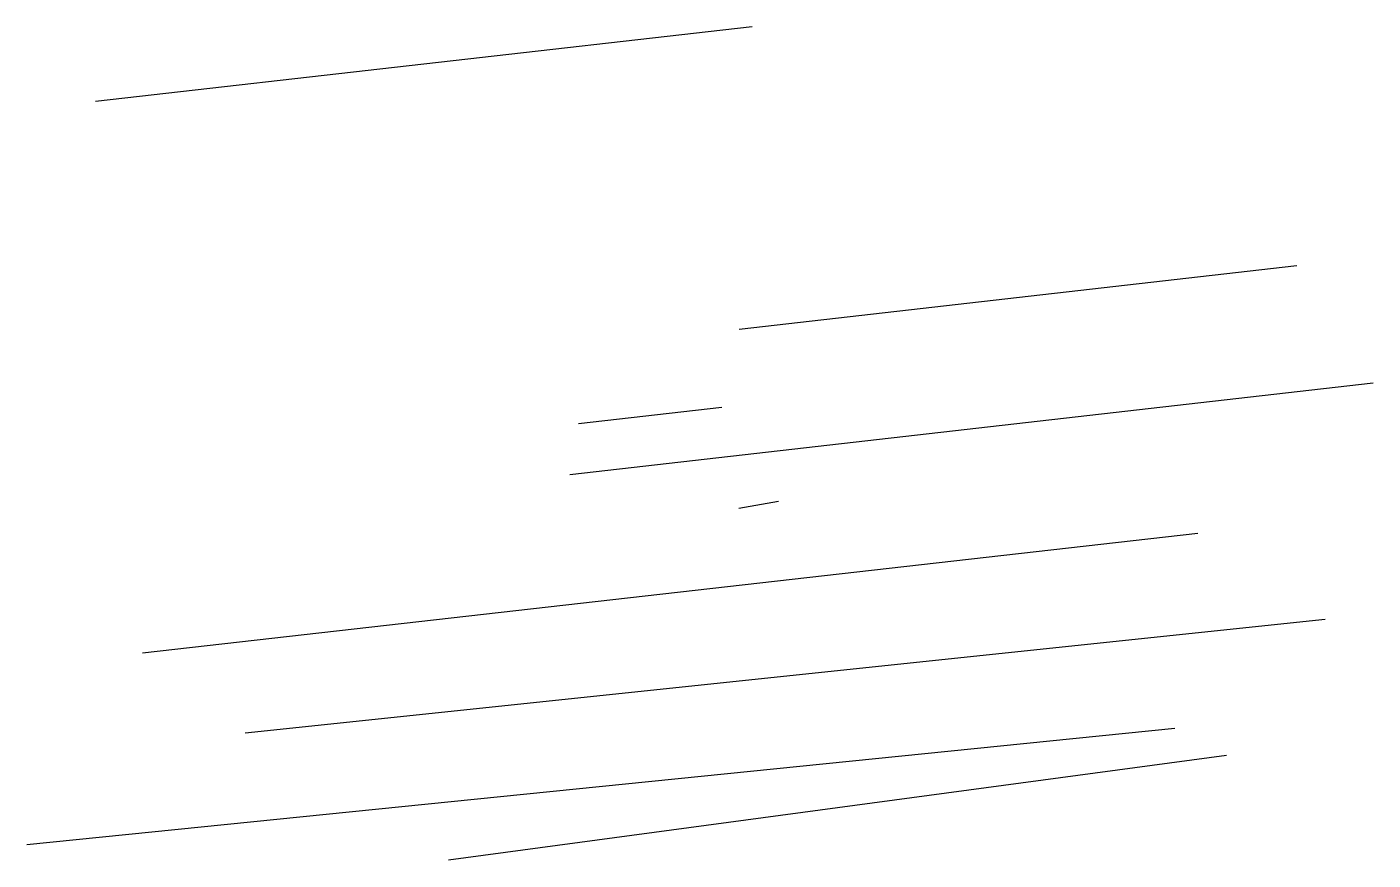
# Model space of a CAD drawing. Extents: x 9686 to 12427, y 4444 to 6140.
import ezdxf

# ---------------------------------------------------------------- set-up
doc = ezdxf.new("R2010")
doc.units = 0
doc.header["$MEASUREMENT"] = 0
doc.layers.add('faults', color=130, linetype='Continuous')

msp = doc.modelspace()

# ---------------------------------------------------------------- linework, layer by layer
at = {"layer": 'faults'}
for p, q in [((11162.9, 6139.9), (9825.1, 5988)), ((12271.9, 5653.6), (11136.4, 5523.8)), ((12427.2, 5414.7), (10791, 5228.5)), ((11100.7, 5365.5), (10808.9, 5332)), ((11135.7, 5160.8), (11216.3, 5174.6)), ((12070.3, 5109.2), (9920.9, 4865.2)), ((12329.4, 4933.7), (10130.1, 4702.6)), ((12023.2, 4712), (9685.6, 4475.5)), ((12128.7, 4657.2), (10544, 4444.3))]:
    msp.add_line(p, q, dxfattribs=at)

doc.saveas('drawing.dxf')
